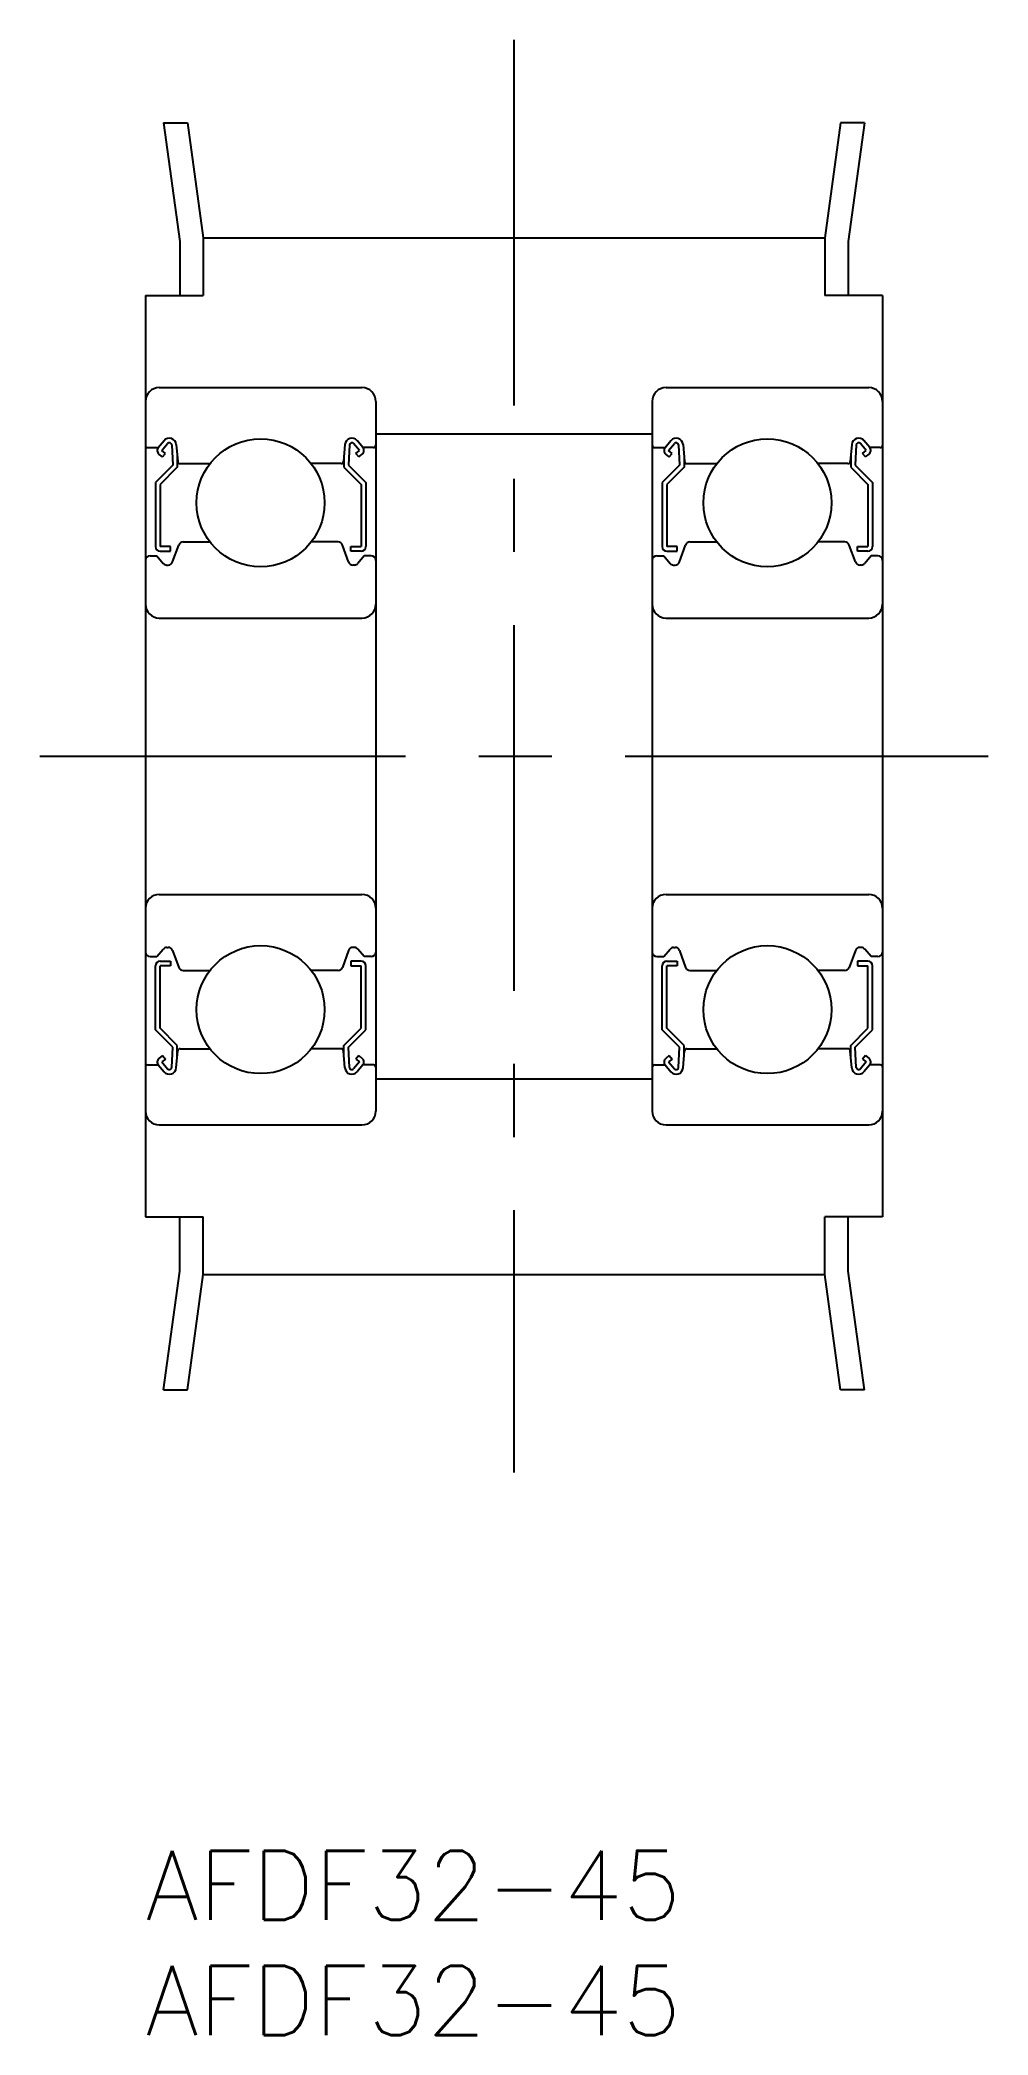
# Model space of a CAD drawing. Extents: x -4.6 to 36.6, y -8 to 78.6.
import ezdxf

# ---------------------------------------------------------------- set-up
doc = ezdxf.new("R2010")
doc.units = 0
doc.header["$LTSCALE"] = 0.5
doc.linetypes.add('CENTER', pattern=[50.8, 31.75, -6.35, 6.35, -6.35])
doc.layers.get('0').update_dxf_attribs({"linetype": 'CONTINUOUS'})
doc.layers.add('CENTER', color=1, linetype='CENTER')
doc.styles.get("Standard").update_dxf_attribs({"font": 'txt.shx', "height": 3, "bigfont": 'bigfont.shx'})

# ---------------------------------------------------------------- blocks, each defined once
blk = doc.blocks.new('*U10')
at = {"color": 7, "linetype": 'CONTINUOUS'}
blk.add_text('AFDF32-45', height=3, dxfattribs=at).set_placement((0, -3))
blk = doc.blocks.new('*U11')
at = {"color": 7, "linetype": 'CONTINUOUS'}
blk.add_text('AFDF32-45', height=3, dxfattribs=at).set_placement((0, -8))

msp = doc.modelspace()

# ---------------------------------------------------------------- linework, layer by layer
at = {"color": 7, "linetype": 'CONTINUOUS'}
for p, q in [((0.789, 75.012), (1.5, 69.861)), ((0.789, 75.012), (1.825, 75.012)), ((1.825, 75.012), (2.5, 70.012)), ((30.175, 75.012), (29.5, 70.012)), ((31.211, 75.012), (30.175, 75.012)), ((31.211, 75.012), (30.5, 69.861)), ((1.5, 69.861), (1.5, 67.512)), ((2.5, 70.012), (29.5, 70.012)), ((2.5, 70.012), (2.5, 67.512)), ((29.5, 70.012), (29.5, 67.512)), ((30.5, 69.861), (30.5, 67.512)), ((0, 67.512), (2.5, 67.512)), ((0, 67.512), (0, 27.512)), ((32, 67.512), (29.5, 67.512)), ((32, 67.512), (32, 27.512)), ((0.6, 63.512), (9.4, 63.512)), ((22.6, 63.512), (31.4, 63.512)), ((10, 62.912), (10, 32.112)), ((22, 62.912), (22, 32.112)), ((10, 61.512), (22, 61.512)), ((0.1, 60.912), (0.56, 60.912)), ((0.56, 60.912), (0.81, 61.21)), ((0.738, 60.502), (0.585, 60.63)), ((0.713, 60.783), (0.963, 61.082)), ((0.866, 60.655), (0.713, 60.783)), ((0.738, 60.502), (0.866, 60.655)), ((1.14, 61.022), (1.183, 60.145)), ((1.338, 61.043), (1.403, 60.304)), ((8.662, 61.043), (8.597, 60.304)), ((8.86, 61.022), (8.817, 60.145)), ((9.287, 60.783), (9.037, 61.082)), ((9.134, 60.655), (9.287, 60.783)), ((9.262, 60.502), (9.134, 60.655)), ((9.44, 60.912), (9.19, 61.21)), ((9.262, 60.502), (9.415, 60.63)), ((9.9, 60.912), (9.44, 60.912)), ((22.1, 60.912), (22.56, 60.912)), ((22.56, 60.912), (22.81, 61.21)), ((22.738, 60.502), (22.585, 60.63)), ((22.713, 60.783), (22.963, 61.082)), ((22.866, 60.655), (22.713, 60.783)), ((22.738, 60.502), (22.866, 60.655)), ((23.14, 61.022), (23.183, 60.145)), ((23.338, 61.043), (23.403, 60.304)), ((30.662, 61.043), (30.597, 60.304)), ((30.86, 61.022), (30.817, 60.145)), ((31.287, 60.783), (31.037, 61.082)), ((31.134, 60.655), (31.287, 60.783)), ((31.262, 60.502), (31.134, 60.655)), ((31.44, 60.912), (31.19, 61.21)), ((31.262, 60.502), (31.415, 60.63)), ((31.9, 60.912), (31.44, 60.912)), ((1.183, 60.145), (0.433, 59.395)), ((1.383, 60.062), (0.633, 59.312)), ((1.383, 60.532), (1.383, 60.062)), ((1.503, 60.212), (2.803, 60.212)), ((8.497, 60.212), (7.197, 60.212)), ((8.617, 60.532), (8.617, 60.062)), ((8.617, 60.062), (9.367, 59.312)), ((8.817, 60.145), (9.567, 59.395)), ((23.183, 60.145), (22.433, 59.395)), ((23.383, 60.062), (22.633, 59.312)), ((23.383, 60.532), (23.383, 60.062)), ((23.503, 60.212), (24.803, 60.212)), ((30.497, 60.212), (29.197, 60.212)), ((30.617, 60.532), (30.617, 60.062)), ((30.617, 60.062), (31.367, 59.312)), ((30.817, 60.145), (31.567, 59.395)), ((0.433, 59.395), (0.433, 56.612)), ((0.633, 59.312), (0.633, 56.612)), ((9.367, 59.312), (9.367, 56.612)), ((9.567, 59.395), (9.567, 56.612)), ((22.433, 59.395), (22.433, 56.612)), ((22.633, 59.312), (22.633, 56.612)), ((31.367, 59.312), (31.367, 56.612)), ((31.567, 59.395), (31.567, 56.612)), ((1.083, 56.612), (0.633, 56.612)), ((0.633, 56.412), (1.083, 56.412)), ((1.083, 56.412), (1.083, 56.612)), ((1.182, 55.944), (1.45, 56.681)), ((1.638, 56.812), (2.803, 56.812)), ((8.362, 56.812), (7.197, 56.812)), ((8.818, 55.944), (8.55, 56.681)), ((8.917, 56.612), (9.367, 56.612)), ((8.917, 56.412), (8.917, 56.612)), ((9.367, 56.412), (8.917, 56.412)), ((23.083, 56.612), (22.633, 56.612)), ((22.633, 56.412), (23.083, 56.412)), ((23.083, 56.412), (23.083, 56.612)), ((23.182, 55.944), (23.45, 56.681)), ((23.638, 56.812), (24.803, 56.812)), ((30.362, 56.812), (29.197, 56.812)), ((30.818, 55.944), (30.55, 56.681)), ((30.917, 56.612), (31.367, 56.612)), ((30.917, 56.412), (30.917, 56.612)), ((31.367, 56.412), (30.917, 56.412)), ((0.2, 56.212), (0.5, 56.212)), ((0.5, 56.212), (0.776, 55.884)), ((0.929, 55.812), (0.994, 55.812)), ((9.071, 55.812), (9.006, 55.812)), ((9.5, 56.212), (9.224, 55.884)), ((9.8, 56.212), (9.5, 56.212)), ((22.2, 56.212), (22.5, 56.212)), ((22.5, 56.212), (22.776, 55.884)), ((22.929, 55.812), (22.994, 55.812)), ((31.071, 55.812), (31.006, 55.812)), ((31.5, 56.212), (31.224, 55.884)), ((31.8, 56.212), (31.5, 56.212)), ((0.6, 53.512), (9.4, 53.512)), ((22.6, 53.512), (31.4, 53.512)), ((0.6, 41.512), (9.4, 41.512)), ((22.6, 41.512), (31.4, 41.512)), ((0.5, 38.812), (0.776, 39.141)), ((0.929, 39.212), (0.994, 39.212)), ((1.182, 39.081), (1.45, 38.344)), ((8.818, 39.081), (8.55, 38.344)), ((9.071, 39.212), (9.006, 39.212)), ((9.5, 38.812), (9.224, 39.141)), ((22.5, 38.812), (22.776, 39.141)), ((22.929, 39.212), (22.994, 39.212)), ((23.182, 39.081), (23.45, 38.344)), ((30.818, 39.081), (30.55, 38.344)), ((31.071, 39.212), (31.006, 39.212)), ((31.5, 38.812), (31.224, 39.141)), ((0.2, 38.812), (0.5, 38.812)), ((0.433, 35.629), (0.433, 38.412)), ((0.633, 38.612), (1.083, 38.612)), ((0.633, 35.712), (0.633, 38.412)), ((1.083, 38.412), (0.633, 38.412)), ((1.083, 38.612), (1.083, 38.412)), ((1.638, 38.212), (2.803, 38.212)), ((8.362, 38.212), (7.197, 38.212)), ((9.367, 38.612), (8.917, 38.612)), ((8.917, 38.612), (8.917, 38.412)), ((8.917, 38.412), (9.367, 38.412)), ((9.367, 35.712), (9.367, 38.412)), ((9.8, 38.812), (9.5, 38.812)), ((9.567, 35.629), (9.567, 38.412)), ((22.2, 38.812), (22.5, 38.812)), ((22.433, 35.629), (22.433, 38.412)), ((22.633, 38.612), (23.083, 38.612)), ((22.633, 35.712), (22.633, 38.412)), ((23.083, 38.412), (22.633, 38.412)), ((23.083, 38.612), (23.083, 38.412)), ((23.638, 38.212), (24.803, 38.212)), ((30.362, 38.212), (29.197, 38.212)), ((31.367, 38.612), (30.917, 38.612)), ((30.917, 38.612), (30.917, 38.412)), ((30.917, 38.412), (31.367, 38.412)), ((31.367, 35.712), (31.367, 38.412)), ((31.8, 38.812), (31.5, 38.812)), ((31.567, 35.629), (31.567, 38.412)), ((1.183, 34.879), (0.433, 35.629)), ((1.383, 34.962), (0.633, 35.712)), ((8.617, 34.962), (9.367, 35.712)), ((8.817, 34.879), (9.567, 35.629)), ((23.183, 34.879), (22.433, 35.629)), ((23.383, 34.962), (22.633, 35.712)), ((30.617, 34.962), (31.367, 35.712)), ((30.817, 34.879), (31.567, 35.629)), ((1.14, 34.002), (1.183, 34.879)), ((1.338, 33.982), (1.403, 34.721)), ((1.383, 34.492), (1.383, 34.962)), ((1.503, 34.812), (2.803, 34.812)), ((8.497, 34.812), (7.197, 34.812)), ((8.662, 33.982), (8.597, 34.721)), ((8.617, 34.492), (8.617, 34.962)), ((8.86, 34.002), (8.817, 34.879)), ((23.14, 34.002), (23.183, 34.879)), ((23.338, 33.982), (23.403, 34.721)), ((23.383, 34.492), (23.383, 34.962)), ((23.503, 34.812), (24.803, 34.812)), ((30.497, 34.812), (29.197, 34.812)), ((30.662, 33.982), (30.597, 34.721)), ((30.617, 34.492), (30.617, 34.962)), ((30.86, 34.002), (30.817, 34.879)), ((0.1, 34.112), (0.56, 34.112)), ((0.56, 34.112), (0.81, 33.815)), ((0.738, 34.522), (0.585, 34.394)), ((0.866, 34.369), (0.713, 34.241)), ((0.713, 34.241), (0.963, 33.943)), ((0.738, 34.522), (0.866, 34.369)), ((9.287, 34.241), (9.037, 33.943)), ((9.262, 34.522), (9.134, 34.369)), ((9.134, 34.369), (9.287, 34.241)), ((9.44, 34.112), (9.19, 33.815)), ((9.262, 34.522), (9.415, 34.394)), ((9.9, 34.112), (9.44, 34.112)), ((22.1, 34.112), (22.56, 34.112)), ((22.56, 34.112), (22.81, 33.815)), ((22.738, 34.522), (22.585, 34.394)), ((22.866, 34.369), (22.713, 34.241)), ((22.713, 34.241), (22.963, 33.943)), ((22.738, 34.522), (22.866, 34.369)), ((31.287, 34.241), (31.037, 33.943)), ((31.262, 34.522), (31.134, 34.369)), ((31.134, 34.369), (31.287, 34.241)), ((31.44, 34.112), (31.19, 33.815)), ((31.262, 34.522), (31.415, 34.394)), ((31.9, 34.112), (31.44, 34.112)), ((10, 33.512), (22, 33.512)), ((0.6, 31.512), (9.4, 31.512)), ((22.6, 31.512), (31.4, 31.512)), ((0, 27.512), (2.5, 27.512)), ((1.5, 25.164), (1.5, 27.512)), ((2.5, 25.012), (2.5, 27.512)), ((32, 27.512), (29.5, 27.512)), ((29.5, 25.012), (29.5, 27.512)), ((30.5, 25.164), (30.5, 27.512)), ((0.789, 20.012), (1.5, 25.164)), ((31.211, 20.012), (30.5, 25.164)), ((1.825, 20.012), (2.5, 25.012)), ((2.5, 25.012), (29.5, 25.012)), ((30.175, 20.012), (29.5, 25.012)), ((0.789, 20.012), (1.825, 20.012)), ((31.211, 20.012), (30.175, 20.012))]:
    msp.add_line(p, q, dxfattribs=at)
for centre in [(5, 58.512), (5, 58.512), (27, 58.512), (27, 58.512), (5, 36.512), (5, 36.512), (27, 36.512), (27, 36.512)]:
    msp.add_circle(centre, 2.778, dxfattribs=at)
for centre, radius, start, end in [((0.6, 62.912), 0.6, 90, 180), ((9.4, 62.912), 0.6, 0, 90), ((22.6, 62.912), 0.6, 90, 180), ((31.4, 62.912), 0.6, 0, 90), ((0.1, 61.012), 0.1, 180, 270), ((0.713, 60.784), 0.2, 140.00119, 230.08703), ((1.039, 61.017), 0.3, 4.99683, 140.00119), ((1.04, 61.017), 0.1, 2.81979, 140.00022), ((8.961, 61.017), 0.3, 39.99881, 175.00317), ((8.96, 61.017), 0.1, 39.99978, 177.18021), ((9.287, 60.784), 0.2, 309.91297, 39.99881), ((9.9, 61.012), 0.1, 270, 0), ((22.1, 61.012), 0.1, 180, 270), ((22.713, 60.784), 0.2, 140.00119, 230.08703), ((23.039, 61.017), 0.3, 4.99683, 140.00119), ((23.04, 61.017), 0.1, 2.81979, 140.00022), ((30.961, 61.017), 0.3, 39.99881, 175.00317), ((30.96, 61.017), 0.1, 39.99978, 177.18021), ((31.287, 60.784), 0.2, 309.91297, 39.99881), ((31.9, 61.012), 0.1, 270, 0), ((1.503, 60.312), 0.1, 184.99683, 270), ((8.497, 60.312), 0.1, 270, 355.00317), ((23.503, 60.312), 0.1, 184.99683, 270), ((30.497, 60.312), 0.1, 270, 355.00317), ((0.633, 56.612), 0.2, 180, 270), ((1.638, 56.612), 0.2, 90, 159.99165), ((8.362, 56.612), 0.2, 20.00835, 90), ((9.367, 56.612), 0.2, 270, 0), ((22.633, 56.612), 0.2, 180, 270), ((23.638, 56.612), 0.2, 90, 159.99165), ((30.362, 56.612), 0.2, 20.00835, 90), ((31.367, 56.612), 0.2, 270, 0), ((0.2, 56.012), 0.2, 90, 180), ((0.929, 56.012), 0.2, 219.9952, 270), ((0.994, 56.012), 0.2, 270, 339.99165), ((9.006, 56.012), 0.2, 200.00835, 270), ((9.071, 56.012), 0.2, 270, 320.0048), ((9.8, 56.012), 0.2, 0, 90), ((22.2, 56.012), 0.2, 90, 180), ((22.929, 56.012), 0.2, 219.9952, 270), ((22.994, 56.012), 0.2, 270, 339.99165), ((31.006, 56.012), 0.2, 200.00835, 270), ((31.071, 56.012), 0.2, 270, 320.0048), ((31.8, 56.012), 0.2, 0, 90), ((0.6, 54.112), 0.6, 180, 270), ((9.4, 54.112), 0.6, 270, 0), ((22.6, 54.112), 0.6, 180, 270), ((31.4, 54.112), 0.6, 270, 0), ((0.6, 40.912), 0.6, 90, 180), ((9.4, 40.912), 0.6, 0, 90), ((22.6, 40.912), 0.6, 90, 180), ((31.4, 40.912), 0.6, 0, 90), ((0.2, 39.012), 0.2, 180, 270), ((0.929, 39.012), 0.2, 90, 140.0048), ((0.994, 39.012), 0.2, 20.00835, 90), ((9.006, 39.012), 0.2, 90, 159.99165), ((9.071, 39.012), 0.2, 39.9952, 90), ((9.8, 39.012), 0.2, 270, 0), ((22.2, 39.012), 0.2, 180, 270), ((22.929, 39.012), 0.2, 90, 140.0048), ((22.994, 39.012), 0.2, 20.00835, 90), ((31.006, 39.012), 0.2, 90, 159.99165), ((31.071, 39.012), 0.2, 39.9952, 90), ((31.8, 39.012), 0.2, 270, 0), ((0.633, 38.412), 0.2, 90, 180), ((1.638, 38.412), 0.2, 200.00835, 270), ((8.362, 38.412), 0.2, 270, 339.99165), ((9.367, 38.412), 0.2, 0, 90), ((22.633, 38.412), 0.2, 90, 180), ((23.638, 38.412), 0.2, 200.00835, 270), ((30.362, 38.412), 0.2, 270, 339.99165), ((31.367, 38.412), 0.2, 0, 90), ((1.503, 34.712), 0.1, 90, 175.00317), ((8.497, 34.712), 0.1, 4.99683, 90), ((23.503, 34.712), 0.1, 90, 175.00317), ((30.497, 34.712), 0.1, 4.99683, 90), ((0.1, 34.012), 0.1, 90, 180), ((0.713, 34.241), 0.2, 129.91297, 219.99881), ((1.039, 34.008), 0.3, 219.99881, 355.00317), ((1.04, 34.007), 0.1, 219.99978, 357.18021), ((8.961, 34.008), 0.3, 184.99683, 320.00119), ((8.96, 34.007), 0.1, 182.81979, 320.00022), ((9.287, 34.241), 0.2, 320.00119, 50.08703), ((9.9, 34.012), 0.1, 0, 90), ((22.1, 34.012), 0.1, 90, 180), ((22.713, 34.241), 0.2, 129.91297, 219.99881), ((23.039, 34.008), 0.3, 219.99881, 355.00317), ((23.04, 34.007), 0.1, 219.99978, 357.18021), ((30.961, 34.008), 0.3, 184.99683, 320.00119), ((30.96, 34.007), 0.1, 182.81979, 320.00022), ((31.287, 34.241), 0.2, 320.00119, 50.08703), ((31.9, 34.012), 0.1, 0, 90), ((0.6, 32.112), 0.6, 180, 270), ((9.4, 32.112), 0.6, 270, 0), ((22.6, 32.112), 0.6, 180, 270), ((31.4, 32.112), 0.6, 270, 0)]:
    msp.add_arc(centre, radius, start, end, dxfattribs=at)
at = {"layer": 'CENTER', "color": 1, "linetype": 'CENTER'}
for p, q in [((16, 78.606), (16, 16.419)), ((-4.581, 47.512), (36.581, 47.512))]:
    msp.add_line(p, q, dxfattribs=at)

# ---------------------------------------------------------------- block references
at = {"color": 7, "linetype": 'CONTINUOUS'}
for name in ['*U10', '*U11']:
    msp.add_blockref(name, (0, 0), dxfattribs=at)

doc.saveas('drawing.dxf')
